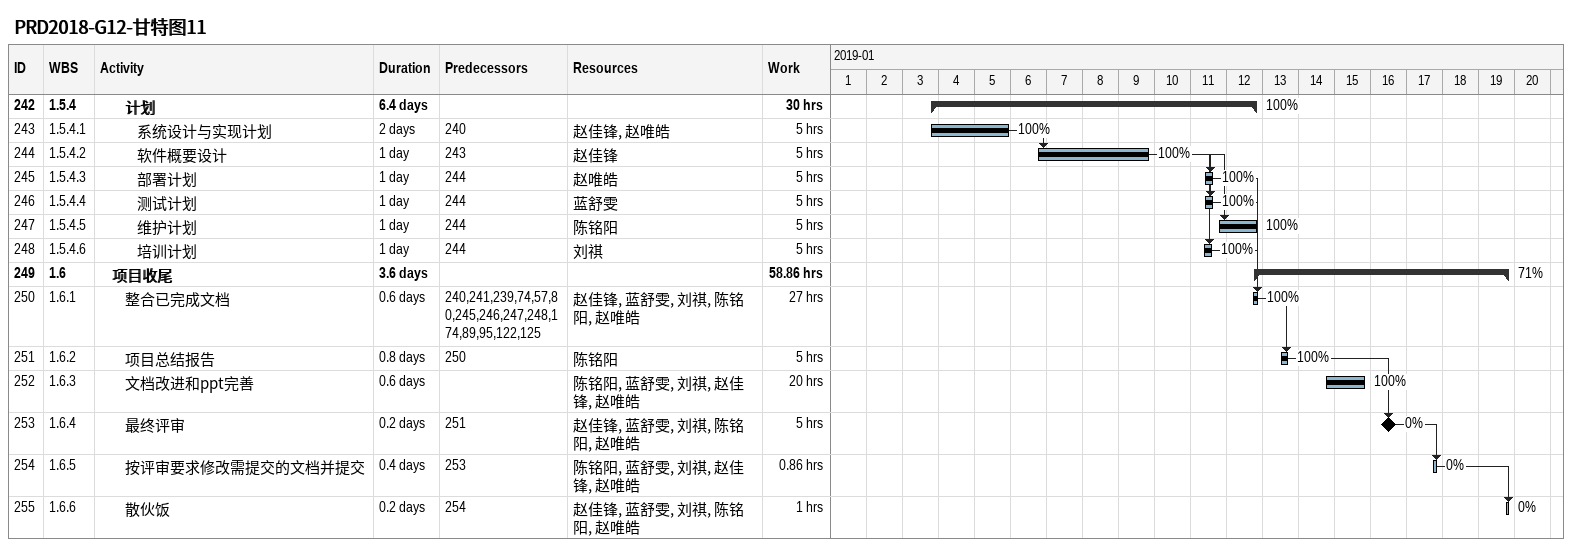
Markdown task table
PRD2018-G12-甘特图11

| ID | WBS | Task | Duration | Start | Finish | Predecessors | Resources | % complete | Work (h) |
|---|---|---|---|---|---|---|---|---|---|
| 242 | 1.5.4 | **计划** | 6.4d | 2019-01-03 | 2019-01-12 |  |  | 100 | 30 |
| 243 | 1.5.4.1 | 系统设计与实现计划 | 2d | 2019-01-03 | 2019-01-05 | 240 | 赵佳锋, 赵唯皓 | 100 | 5 |
| 244 | 1.5.4.2 | 软件概要设计 | 1d | 2019-01-06 | 2019-01-09 | 243 | 赵佳锋 | 100 | 5 |
| 245 | 1.5.4.3 | 部署计划 | 1d | 2019-01-11 | 2019-01-11 | 244 | 赵唯皓 | 100 | 5 |
| 246 | 1.5.4.4 | 测试计划 | 1d | 2019-01-11 | 2019-01-11 | 244 | 蓝舒雯 | 100 | 5 |
| 247 | 1.5.4.5 | 维护计划 | 1d | 2019-01-11 | 2019-01-12 | 244 | 陈铭阳 | 100 | 5 |
| 248 | 1.5.4.6 | 培训计划 | 1d | 2019-01-11 | 2019-01-11 | 244 | 刘祺 | 100 | 5 |
| 249 | 1.6 | **项目收尾** | 3.6d | 2019-01-12 | 2019-01-19 |  |  | 71 | 58.86 |
| 250 | 1.6.1 | 整合已完成文档 | 0.6d | 2019-01-12 | 2019-01-12 | 240, 241, 239, 74, 57, 80, 245, 246, 247, 248, 174, 89, 95, 122, 125 | 赵佳锋, 蓝舒雯, 刘祺, 陈铭阳, 赵唯皓 | 100 | 27 |
| 251 | 1.6.2 | 项目总结报告 | 0.8d | 2019-01-13 | 2019-01-13 | 250 | 陈铭阳 | 100 | 5 |
| 252 | 1.6.3 | 文档改进和ppt完善 | 0.6d | 2019-01-14 | 2019-01-15 |  | 陈铭阳, 蓝舒雯, 刘祺, 赵佳锋, 赵唯皓 | 100 | 20 |
| 253 | 1.6.4 | 最终评审 | 0.2d | 2019-01-16 | 2019-01-16 | 251 | 赵佳锋, 蓝舒雯, 刘祺, 陈铭阳, 赵唯皓 | 0 | 5 |
| 254 | 1.6.5 | 按评审要求修改需提交的文档并提交 | 0.4d | 2019-01-17 | 2019-01-17 | 253 | 陈铭阳, 蓝舒雯, 刘祺, 赵佳锋, 赵唯皓 | 0 | 0.86 |
| 255 | 1.6.6 | 散伙饭 | 0.2d | 2019-01-19 | 2019-01-19 | 254 | 赵佳锋, 蓝舒雯, 刘祺, 陈铭阳, 赵唯皓 | 0 | 1 |
